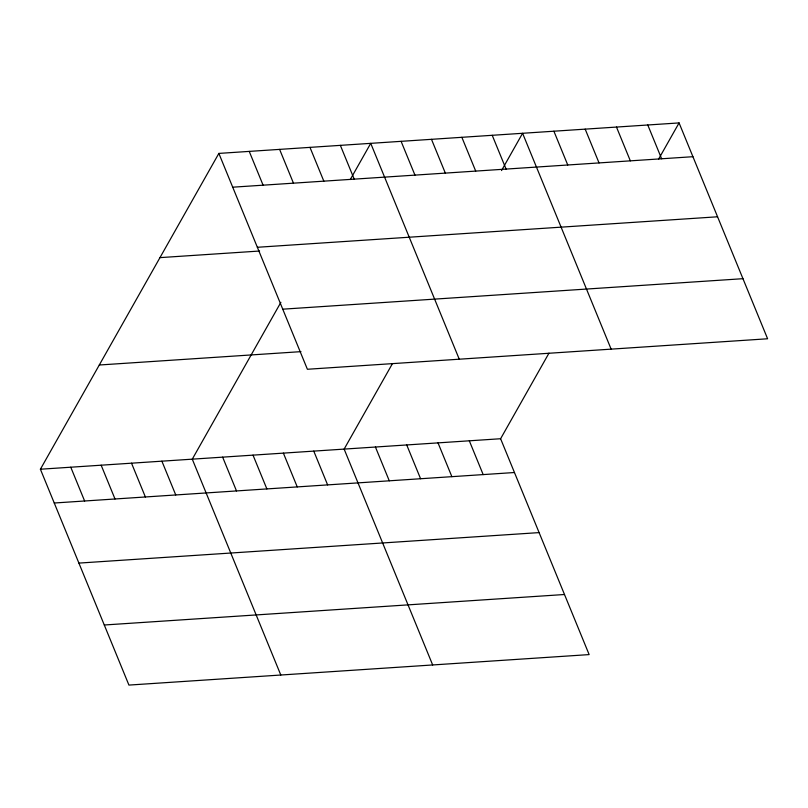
<?xml version="1.0" encoding="UTF-8"?>
<svg xmlns="http://www.w3.org/2000/svg" width="808" height="808" viewBox="0 0 808 808"><rect width="100%" height="100%" fill="white"/><g stroke="black" fill="none" stroke-linecap="round" stroke-linejoin="round"><path stroke-width="1.21" d="M548.965 353.167L500.606 438.734L589.143 654.591L128.927 685.083L40.4 469.226L218.857 153.409L679.074 122.917L767.6 338.774L307.394 369.266L218.857 153.409M280.891 302.323L192.274 459.166L280.8 675.023M350.268 179.548L370.731 143.349L459.257 359.207M392.496 363.529L344.137 449.096L432.664 664.954M501.526 170.579L522.594 133.28L611.131 349.147M658.611 159.115L679.074 122.917M232.714 187.193L692.931 156.702M257.358 247.278L717.565 216.786M159.964 257.631L259.59 251.025M282.75 309.181L742.956 278.689M99.293 365.004L300.97 351.642M40.4 469.226L500.606 438.734M54.257 503.01L514.464 472.518M78.901 563.095L539.108 532.603M104.293 624.998L564.499 594.506M647.774 124.987L661.631 158.772M616.484 127.068L630.341 160.853M585.184 129.139L599.041 162.923M553.894 131.209L567.751 164.994M492.224 135.3L506.081 169.084M461.853 137.309L475.71 171.094M431.482 139.319L445.339 173.104M401.101 141.339L414.959 175.124M469.317 440.804L483.174 474.589M340.36 145.359L354.217 179.144M438.017 442.875L451.874 476.669M309.979 147.369L323.836 181.164M406.727 444.956L420.584 478.74M279.608 149.389L293.466 183.174M375.427 447.026L389.284 480.81M249.238 151.399L263.095 185.184M313.767 451.106L327.624 484.901M283.386 453.126L297.243 486.911M253.015 455.136L266.872 488.921M222.644 457.146L236.502 490.931M161.893 461.176L175.75 494.961M131.522 463.186L145.379 496.971M101.152 465.196L115.009 498.99M70.771 467.216L84.628 501"/></g></svg>
